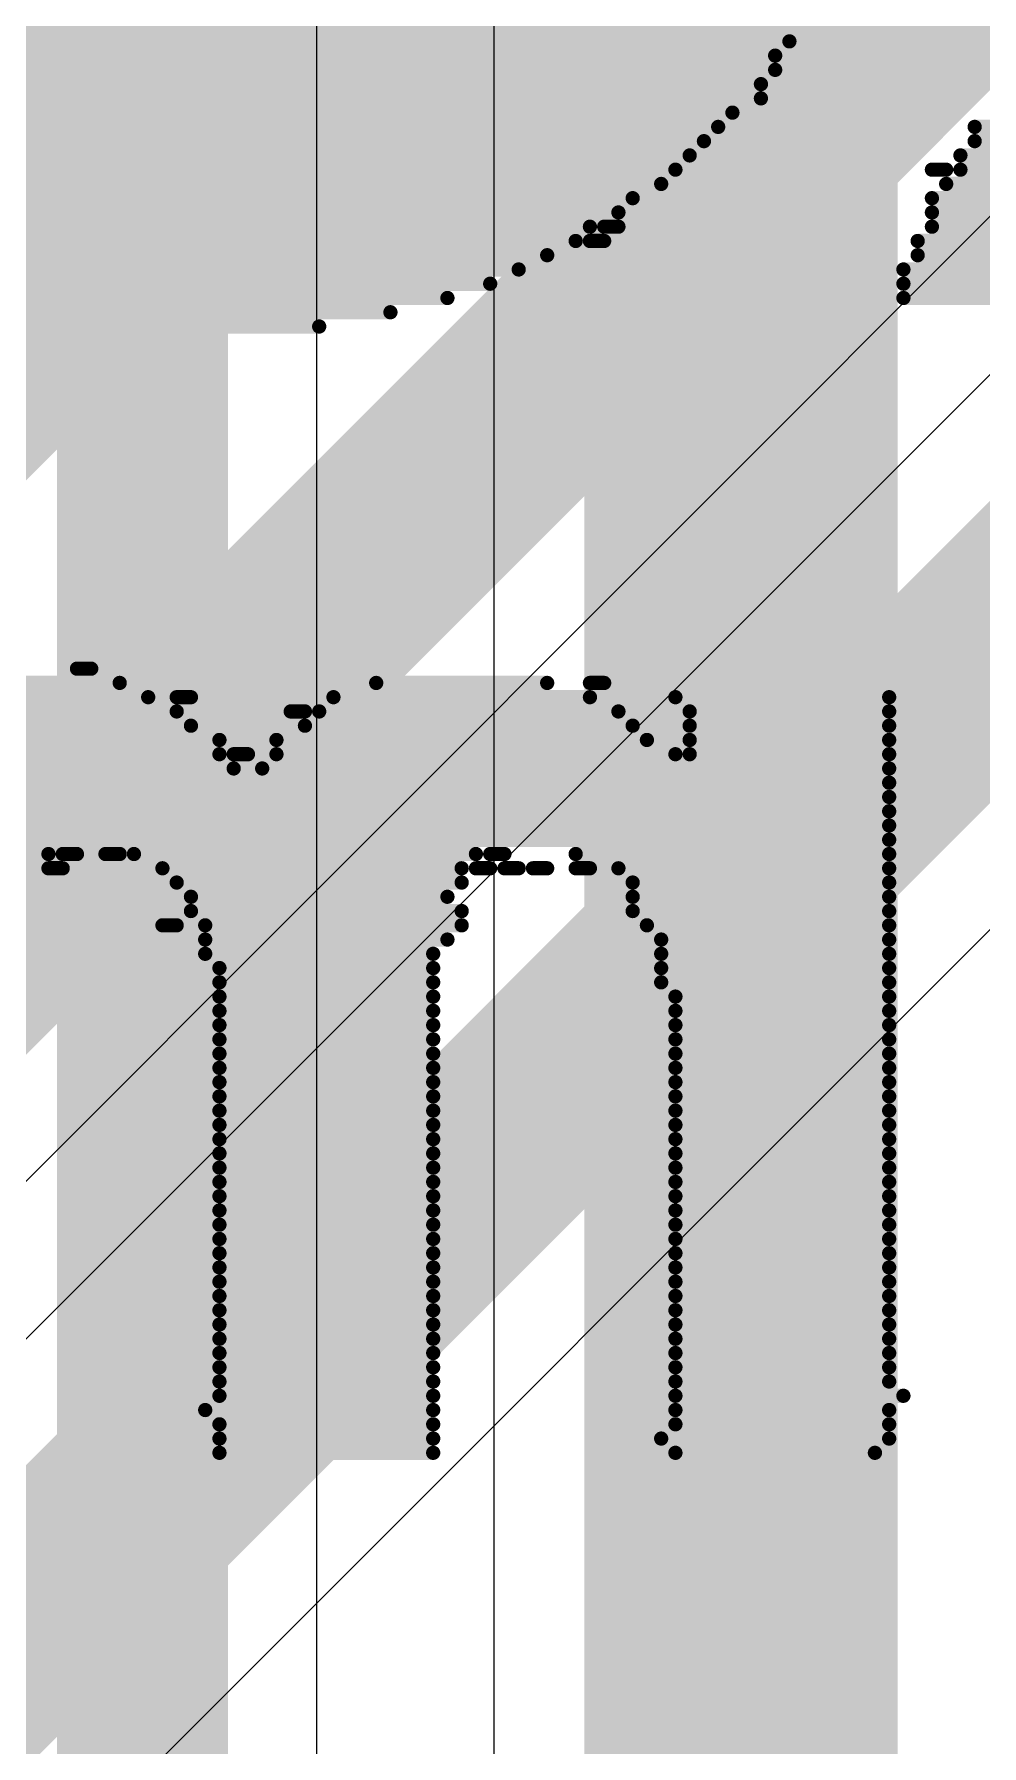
# Model space of a CAD drawing. Header units: inches. Extents: x -5 to 426, y -53 to 116.
# Drawn here: x 25.69 to 27.379, y -13.071 to -10.021 of the extents above; entities that cross this region are included whole.
import ezdxf

# ---------------------------------------------------------------- set-up
doc = ezdxf.new("R2010")
doc.units = ezdxf.units.IN
for name, color, linetype in [('Board Outline', 216, 'Continuous'), ('Bottom Layer', 5, 'Continuous'), ('Bottom Overlay', 54, 'Continuous'), ('Top Layer', 1, 'Continuous')]:
    doc.layers.add(name, color=color, linetype=linetype)

msp = doc.modelspace()

# ---------------------------------------------------------------- linework, layer by layer
at = {"layer": 'Board Outline', "const_width": 0.254}
msp.add_lwpolyline([(49.77249634, 6.34813564, -1.14456695220957), (-0.2979293, -38.4413887)], format="xyb", dxfattribs=at)
at = {"layer": 'Bottom Layer'}
for p, q in [((31.1855612, -6.835394), (21.0486371, -16.97231556)), ((20.83729894, -16.90252906), (30.65543018, -7.084397819999999)), ((24.89717144, -14.11265402), (31.6817375, -7.32808542))]:
    msp.add_line(p, q, dxfattribs=at)
at = {"layer": 'Bottom Layer', "const_width": 0.3809999999999999}
for points in [[(20.09166162, -15.32419592), (30.48222504, -4.9336325)], [(19.88794092, -16.33426756), (30.37977668, -5.8424318)], [(19.82067664, -17.42471496), (30.40821198, -6.837179619999999)], [(21.09098906, -17.4244), (31.5225811, -6.992807959999999)]]:
    msp.add_lwpolyline(points, dxfattribs=at)
at = {"layer": 'Bottom Overlay', "const_width": 0.0254}
for points in [[(24.74987176, -10.00878618), (27.06127176, -10.00878618)], [(24.77527176, -10.03418618), (27.03587176, -10.03418618)], [(24.77527176, -10.05958618), (27.01047176, -10.05958618)], [(24.77527176, -10.08498618), (27.01047176, -10.08498618)], [(24.82607176, -10.11038618), (26.98507176, -10.11038618)], [(24.82607176, -10.13578618), (26.98507176, -10.13578618)], [(24.85147176, -10.16118618), (26.93427176, -10.16118618)], [(24.87687176, -10.18658618), (26.90887176, -10.18658618)], [(27.36607176, -10.18658618), (28.53447176, -10.18658618)], [(24.92767176, -10.21198618), (26.88347176, -10.21198618)], [(27.36607176, -10.21198618), (28.50907176, -10.21198618)], [(24.95307176, -10.23738618), (26.85807176, -10.23738618)], [(27.34067176, -10.23738618), (28.50907176, -10.23738618)], [(24.97847176, -10.26278618), (26.83267176, -10.26278618)], [(25.00387176, -10.28818618), (26.80727176, -10.28818618)], [(27.28987176, -10.26278618), (27.31527176, -10.26278618)], [(27.31527176, -10.28818618), (28.45827176, -10.28818618)], [(27.34067176, -10.26278618), (28.48367176, -10.26278618)], [(25.02927176, -10.31358618), (26.75647176, -10.31358618)], [(27.28987176, -10.31358618), (28.48367176, -10.31358618)], [(25.05467176, -10.33898618), (26.73107176, -10.33898618)], [(27.28987176, -10.33898618), (28.43287176, -10.33898618)], [(25.10547176, -10.36438618), (26.68027176, -10.36438618)], [(26.70567176, -10.36438618), (26.73107176, -10.36438618)], [(27.28987176, -10.36438618), (28.43287176, -10.36438618)], [(25.15627176, -10.38978618), (26.65487176, -10.38978618)], [(26.68027176, -10.38978618), (26.70567176, -10.38978618)], [(27.26447176, -10.38978618), (28.40747176, -10.38978618)], [(25.20707176, -10.41518618), (26.60407176, -10.41518618)], [(25.25787176, -10.44058618), (26.55327176, -10.44058618)], [(27.23907176, -10.44058618), (28.38207176, -10.44058618)], [(27.26447176, -10.41518618), (28.43287176, -10.41518618)], [(25.30867176, -10.46598618), (26.50247176, -10.46598618)], [(27.23907176, -10.46598618), (28.38207176, -10.46598618)], [(25.38487176, -10.49138618), (26.42627176, -10.49138618)], [(27.23907176, -10.49138618), (28.35667176, -10.49138618)], [(25.46107176, -10.51678618), (26.32467176, -10.51678618)], [(25.58807176, -10.54218618), (26.19767176, -10.54218618)], [(25.76587176, -11.15178618), (25.79127176, -11.15178618)], [(25.43567176, -11.20258618), (25.89287176, -11.20258618)], [(25.51187176, -11.17718618), (25.84207176, -11.17718618)], [(25.94367176, -11.20258618), (25.96907176, -11.20258618)], [(26.22307176, -11.20258618), (26.68027176, -11.20258618)], [(26.29927176, -11.17718618), (26.60407176, -11.17718618)], [(26.68027176, -11.17718618), (26.70567176, -11.17718618)], [(26.83267176, -11.20258618), (27.21367176, -11.20258618)], [(25.38487176, -11.22798618), (25.94367176, -11.22798618)], [(26.14687176, -11.22798618), (26.17227176, -11.22798618)], [(26.19767176, -11.22798618), (26.73107176, -11.22798618)], [(26.85807176, -11.22798618), (27.21367176, -11.22798618)], [(25.35947176, -11.25338618), (25.96907176, -11.25338618)], [(26.17227176, -11.25338618), (26.75647176, -11.25338618)], [(26.85807176, -11.25338618), (27.21367176, -11.25338618)], [(25.33407176, -11.27878618), (26.01987176, -11.27878618)], [(26.12147176, -11.27878618), (26.78187176, -11.27878618)], [(26.85807176, -11.27878618), (27.21367176, -11.27878618)], [(25.28327176, -11.30418618), (26.01987176, -11.30418618)], [(26.04527176, -11.30418618), (26.07067176, -11.30418618)], [(26.12147176, -11.30418618), (26.83267176, -11.30418618)], [(26.85807176, -11.30418618), (27.21367176, -11.30418618)], [(25.25787176, -11.35498618), (27.21367176, -11.35498618)], [(25.28327176, -11.32958618), (26.04527176, -11.32958618)], [(26.09607176, -11.32958618), (27.21367176, -11.32958618)], [(25.25787176, -11.38038618), (27.21367176, -11.38038618)], [(25.25787176, -11.40578618), (27.21367176, -11.40578618)], [(25.23247176, -11.43118618), (27.21367176, -11.43118618)], [(25.23247176, -11.45658618), (27.21367176, -11.45658618)], [(25.23247176, -11.48198618), (25.71507176, -11.48198618)], [(25.71507176, -11.50738618), (25.74047176, -11.50738618)], [(25.74047176, -11.48198618), (25.76587176, -11.48198618)], [(25.81667176, -11.48198618), (25.84207176, -11.48198618)], [(25.86747176, -11.48198618), (26.47707176, -11.48198618)], [(25.91827176, -11.50738618), (26.45167176, -11.50738618)], [(26.47707176, -11.50738618), (26.50247176, -11.50738618)], [(26.50247176, -11.48198618), (26.52787176, -11.48198618)], [(26.52787176, -11.50738618), (26.55327176, -11.50738618)], [(26.57867176, -11.50738618), (26.60407176, -11.50738618)], [(26.65487176, -11.48198618), (27.21367176, -11.48198618)], [(26.65487176, -11.50738618), (26.68027176, -11.50738618)], [(26.73107176, -11.50738618), (27.21367176, -11.50738618)], [(25.94367176, -11.53278618), (26.45167176, -11.53278618)], [(26.75647176, -11.53278618), (27.21367176, -11.53278618)], [(25.96907176, -11.55818618), (26.42627176, -11.55818618)], [(26.75647176, -11.55818618), (27.21367176, -11.55818618)], [(25.96907176, -11.58358618), (26.45167176, -11.58358618)], [(26.75647176, -11.58358618), (27.21367176, -11.58358618)], [(25.91827176, -11.60898618), (25.94367176, -11.60898618)], [(25.99447176, -11.60898618), (26.45167176, -11.60898618)], [(26.78187176, -11.60898618), (27.21367176, -11.60898618)], [(25.99447176, -11.63438618), (26.42627176, -11.63438618)], [(25.99447176, -11.65978618), (26.40087176, -11.65978618)], [(26.80727176, -11.63438618), (27.21367176, -11.63438618)], [(26.80727176, -11.65978618), (27.21367176, -11.65978618)], [(26.01987176, -11.68518618), (26.40087176, -11.68518618)], [(26.80727176, -11.68518618), (27.21367176, -11.68518618)], [(26.01987176, -11.71058618), (26.40087176, -11.71058618)], [(26.80727176, -11.71058618), (27.21367176, -11.71058618)], [(26.01987176, -11.73598618), (26.40087176, -11.73598618)], [(26.83267176, -11.73598618), (27.21367176, -11.73598618)], [(26.01987176, -11.76138618), (26.40087176, -11.76138618)], [(26.83267176, -11.76138618), (27.21367176, -11.76138618)], [(26.01987176, -11.78678618), (26.40087176, -11.78678618)], [(26.01987176, -11.81218618), (26.40087176, -11.81218618)], [(26.83267176, -11.78678618), (27.21367176, -11.78678618)], [(26.83267176, -11.81218618), (27.21367176, -11.81218618)], [(26.01987176, -11.83758618), (26.40087176, -11.83758618)], [(26.83267176, -11.83758618), (27.21367176, -11.83758618)], [(26.01987176, -11.86298618), (26.40087176, -11.86298618)], [(26.83267176, -11.86298618), (27.21367176, -11.86298618)], [(26.01987176, -11.88838618), (26.40087176, -11.88838618)], [(26.83267176, -11.88838618), (27.21367176, -11.88838618)], [(26.01987176, -11.91378618), (26.40087176, -11.91378618)], [(26.83267176, -11.91378618), (27.21367176, -11.91378618)], [(26.01987176, -11.93918618), (26.40087176, -11.93918618)], [(26.01987176, -11.96458618), (26.40087176, -11.96458618)], [(26.83267176, -11.93918618), (27.21367176, -11.93918618)], [(26.83267176, -11.96458618), (27.21367176, -11.96458618)], [(26.01987176, -11.98998618), (26.40087176, -11.98998618)], [(26.83267176, -11.98998618), (27.21367176, -11.98998618)], [(26.01987176, -12.01538618), (26.40087176, -12.01538618)], [(26.83267176, -12.01538618), (27.21367176, -12.01538618)], [(26.01987176, -12.04078618), (26.40087176, -12.04078618)], [(26.83267176, -12.04078618), (27.21367176, -12.04078618)], [(26.01987176, -12.06618618), (26.40087176, -12.06618618)], [(26.83267176, -12.06618618), (27.21367176, -12.06618618)], [(26.01987176, -12.09158618), (26.40087176, -12.09158618)], [(26.01987176, -12.11698618), (26.40087176, -12.11698618)], [(26.83267176, -12.09158618), (27.21367176, -12.09158618)], [(26.83267176, -12.11698618), (27.21367176, -12.11698618)], [(26.01987176, -12.14238618), (26.40087176, -12.14238618)], [(26.83267176, -12.14238618), (27.21367176, -12.14238618)], [(26.01987176, -12.16778618), (26.40087176, -12.16778618)], [(26.83267176, -12.16778618), (27.21367176, -12.16778618)], [(26.01987176, -12.19318618), (26.40087176, -12.19318618)], [(26.83267176, -12.19318618), (27.21367176, -12.19318618)], [(26.01987176, -12.21858618), (26.40087176, -12.21858618)], [(26.83267176, -12.21858618), (27.21367176, -12.21858618)], [(26.01987176, -12.24398618), (26.40087176, -12.24398618)], [(26.01987176, -12.26938618), (26.40087176, -12.26938618)], [(26.83267176, -12.24398618), (27.21367176, -12.24398618)], [(26.83267176, -12.26938618), (27.21367176, -12.26938618)], [(26.01987176, -12.29478618), (26.40087176, -12.29478618)], [(26.83267176, -12.29478618), (27.21367176, -12.29478618)], [(26.01987176, -12.32018618), (26.40087176, -12.32018618)], [(26.83267176, -12.32018618), (27.21367176, -12.32018618)], [(26.01987176, -12.34558618), (26.40087176, -12.34558618)], [(26.83267176, -12.34558618), (27.21367176, -12.34558618)], [(26.01987176, -12.37098618), (26.40087176, -12.37098618)], [(26.83267176, -12.37098618), (27.21367176, -12.37098618)], [(26.01987176, -12.39638618), (26.40087176, -12.39638618)], [(26.01987176, -12.42178618), (26.40087176, -12.42178618)], [(26.83267176, -12.39638618), (27.21367176, -12.39638618)], [(26.83267176, -12.42178618), (27.21367176, -12.42178618)], [(26.01987176, -12.44718618), (26.40087176, -12.44718618)], [(26.83267176, -12.44718618), (27.23907176, -12.44718618)], [(25.99447176, -12.47258618), (26.40087176, -12.47258618)], [(26.83267176, -12.47258618), (27.21367176, -12.47258618)], [(26.01987176, -12.49798618), (26.40087176, -12.49798618)], [(26.83267176, -12.49798618), (27.21367176, -12.49798618)], [(26.01987176, -12.52338618), (26.40087176, -12.52338618)], [(26.80727176, -12.52338618), (27.21367176, -12.52338618)], [(26.01987176, -12.54878618), (26.40087176, -12.54878618)], [(26.83267176, -12.54878618), (27.18827176, -12.54878618)]]:
    msp.add_lwpolyline(points, dxfattribs=at)
at = {"layer": 'Bottom Overlay', "const_width": 0.0127}
for points in [[(27.02952176, -10.03418618, 1), (27.04222176, -10.03418618, 1)], [(27.00412176, -10.05958618, 1), (27.01682176, -10.05958618, 1)], [(27.00412176, -10.08498618, 1), (27.01682176, -10.08498618, 1)], [(26.97872176, -10.11038618, 1), (26.99142176, -10.11038618, 1)], [(26.97872176, -10.13578618, 1), (26.99142176, -10.13578618, 1)], [(26.92792176, -10.16118618, 1), (26.94062176, -10.16118618, 1)], [(26.90252176, -10.18658618, 1), (26.91522176, -10.18658618, 1)], [(27.35972176, -10.18658618, 1), (27.37242175999999, -10.18658618, 1)], [(26.87712176, -10.21198618, 1), (26.88982176, -10.21198618, 1)], [(27.35972176, -10.21198618, 1), (27.37242175999999, -10.21198618, 1)], [(26.85172176, -10.23738618, 1), (26.86442176, -10.23738618, 1)], [(27.33432176, -10.23738618, 1), (27.34702176, -10.23738618, 1)], [(26.80092176, -10.28818618, 1), (26.81362176, -10.28818618, 1)], [(26.82632176, -10.26278618, 1), (26.83902176, -10.26278618, 1)], [(27.28352176, -10.26278618, 1), (27.29622176, -10.26278618, 1)], [(27.30892176, -10.26278618, 1), (27.32162176, -10.26278618, 1)], [(27.30892176, -10.28818618, 1), (27.32162176, -10.28818618, 1)], [(27.33432176, -10.26278618, 1), (27.34702176, -10.26278618, 1)], [(26.75012176, -10.31358618, 1), (26.76282176, -10.31358618, 1)], [(27.28352176, -10.31358618, 1), (27.29622176, -10.31358618, 1)], [(26.72472176, -10.33898618, 1), (26.73742176, -10.33898618, 1)], [(27.28352176, -10.33898618, 1), (27.29622176, -10.33898618, 1)], [(26.67392176, -10.36438618, 1), (26.68662176, -10.36438618, 1)], [(26.69932176, -10.36438618, 1), (26.71202176, -10.36438618, 1)], [(26.72472176, -10.36438618, 1), (26.73742176, -10.36438618, 1)], [(27.28352176, -10.36438618, 1), (27.29622176, -10.36438618, 1)], [(26.64852176, -10.38978618, 1), (26.66122176, -10.38978618, 1)], [(26.67392176, -10.38978618, 1), (26.68662176, -10.38978618, 1)], [(26.69932176, -10.38978618, 1), (26.71202176, -10.38978618, 1)], [(27.25812176, -10.38978618, 1), (27.27082176, -10.38978618, 1)], [(26.54692176, -10.44058618, 1), (26.55962176, -10.44058618, 1)], [(26.59772176, -10.41518618, 1), (26.61042176, -10.41518618, 1)], [(27.23272176, -10.44058618, 1), (27.24542176, -10.44058618, 1)], [(27.25812176, -10.41518618, 1), (27.27082176, -10.41518618, 1)], [(26.49612176, -10.46598618, 1), (26.50882176, -10.46598618, 1)], [(27.23272176, -10.46598618, 1), (27.24542176, -10.46598618, 1)], [(26.41992176, -10.49138618, 1), (26.43262176, -10.49138618, 1)], [(27.23272176, -10.49138618, 1), (27.24542176, -10.49138618, 1)], [(26.31832176, -10.51678618, 1), (26.33102176, -10.51678618, 1)], [(26.19132176, -10.54218618, 1), (26.20402176, -10.54218618, 1)], [(25.75952176, -11.15178618, 1), (25.77222176, -11.15178618, 1)], [(25.78492176, -11.15178618, 1), (25.79762176, -11.15178618, 1)], [(25.83572175999999, -11.17718618, 1), (25.84842176, -11.17718618, 1)], [(25.88652176, -11.20258618, 1), (25.89922176, -11.20258618, 1)], [(25.93732176, -11.20258618, 1), (25.95002176, -11.20258618, 1)], [(25.96272176, -11.20258618, 1), (25.97542176, -11.20258618, 1)], [(26.21672176, -11.20258618, 1), (26.22942176, -11.20258618, 1)], [(26.29292176, -11.17718618, 1), (26.30562176, -11.17718618, 1)], [(26.59772176, -11.17718618, 1), (26.61042176, -11.17718618, 1)], [(26.67392176, -11.17718618, 1), (26.68662176, -11.17718618, 1)], [(26.67392176, -11.20258618, 1), (26.68662176, -11.20258618, 1)], [(26.69932176, -11.17718618, 1), (26.71202176, -11.17718618, 1)], [(26.82632176, -11.20258618, 1), (26.83902176, -11.20258618, 1)], [(27.20732176, -11.20258618, 1), (27.22002175999999, -11.20258618, 1)], [(25.93732176, -11.22798618, 1), (25.95002176, -11.22798618, 1)], [(26.14052176, -11.22798618, 1), (26.15322176, -11.22798618, 1)], [(26.16592176, -11.22798618, 1), (26.17862176, -11.22798618, 1)], [(26.19132176, -11.22798618, 1), (26.20402176, -11.22798618, 1)], [(26.72472176, -11.22798618, 1), (26.73742176, -11.22798618, 1)], [(26.85172176, -11.22798618, 1), (26.86442176, -11.22798618, 1)], [(27.20732176, -11.22798618, 1), (27.22002175999999, -11.22798618, 1)], [(25.96272176, -11.25338618, 1), (25.97542176, -11.25338618, 1)], [(26.16592176, -11.25338618, 1), (26.17862176, -11.25338618, 1)], [(26.75012176, -11.25338618, 1), (26.76282176, -11.25338618, 1)], [(26.85172176, -11.25338618, 1), (26.86442176, -11.25338618, 1)], [(27.20732176, -11.25338618, 1), (27.22002175999999, -11.25338618, 1)], [(26.01352176, -11.27878618, 1), (26.02622176, -11.27878618, 1)], [(26.11512176, -11.27878618, 1), (26.12782176, -11.27878618, 1)], [(26.77552176, -11.27878618, 1), (26.78822176, -11.27878618, 1)], [(26.85172176, -11.27878618, 1), (26.86442176, -11.27878618, 1)], [(27.20732176, -11.27878618, 1), (27.22002175999999, -11.27878618, 1)], [(26.01352176, -11.30418618, 1), (26.02622176, -11.30418618, 1)], [(26.03892176, -11.30418618, 1), (26.05162176, -11.30418618, 1)], [(26.06432176, -11.30418618, 1), (26.07702176, -11.30418618, 1)], [(26.11512176, -11.30418618, 1), (26.12782176, -11.30418618, 1)], [(26.82632176, -11.30418618, 1), (26.83902176, -11.30418618, 1)], [(26.85172176, -11.30418618, 1), (26.86442176, -11.30418618, 1)], [(27.20732176, -11.30418618, 1), (27.22002175999999, -11.30418618, 1)], [(26.03892176, -11.32958618, 1), (26.05162176, -11.32958618, 1)], [(26.08972176, -11.32958618, 1), (26.10242176, -11.32958618, 1)], [(27.20732176, -11.32958618, 1), (27.22002175999999, -11.32958618, 1)], [(27.20732176, -11.35498618, 1), (27.22002175999999, -11.35498618, 1)], [(27.20732176, -11.38038618, 1), (27.22002175999999, -11.38038618, 1)], [(27.20732176, -11.40578618, 1), (27.22002175999999, -11.40578618, 1)], [(27.20732176, -11.43118618, 1), (27.22002175999999, -11.43118618, 1)], [(27.20732176, -11.45658618, 1), (27.22002175999999, -11.45658618, 1)], [(25.70872176, -11.48198618, 1), (25.72142176, -11.48198618, 1)], [(25.70872176, -11.50738618, 1), (25.72142176, -11.50738618, 1)], [(25.73412176, -11.48198618, 1), (25.74682176, -11.48198618, 1)], [(25.73412176, -11.50738618, 1), (25.74682176, -11.50738618, 1)], [(25.75952176, -11.48198618, 1), (25.77222176, -11.48198618, 1)], [(25.81032176, -11.48198618, 1), (25.82302176, -11.48198618, 1)], [(25.83572175999999, -11.48198618, 1), (25.84842176, -11.48198618, 1)], [(25.86112176, -11.48198618, 1), (25.87382176, -11.48198618, 1)], [(25.91192176, -11.50738618, 1), (25.92462176, -11.50738618, 1)], [(26.44532176, -11.50738618, 1), (26.45802176, -11.50738618, 1)], [(26.47072176, -11.48198618, 1), (26.48342176, -11.48198618, 1)], [(26.47072176, -11.50738618, 1), (26.48342176, -11.50738618, 1)], [(26.49612176, -11.48198618, 1), (26.50882176, -11.48198618, 1)], [(26.49612176, -11.50738618, 1), (26.50882176, -11.50738618, 1)], [(26.52152176, -11.48198618, 1), (26.53422176, -11.48198618, 1)], [(26.52152176, -11.50738618, 1), (26.53422176, -11.50738618, 1)], [(26.54692176, -11.50738618, 1), (26.55962176, -11.50738618, 1)], [(26.57232176, -11.50738618, 1), (26.58502176, -11.50738618, 1)], [(26.59772176, -11.50738618, 1), (26.61042176, -11.50738618, 1)], [(26.64852176, -11.48198618, 1), (26.66122176, -11.48198618, 1)], [(26.64852176, -11.50738618, 1), (26.66122176, -11.50738618, 1)], [(26.67392176, -11.50738618, 1), (26.68662176, -11.50738618, 1)], [(26.72472176, -11.50738618, 1), (26.73742176, -11.50738618, 1)], [(27.20732176, -11.48198618, 1), (27.22002175999999, -11.48198618, 1)], [(27.20732176, -11.50738618, 1), (27.22002175999999, -11.50738618, 1)], [(25.93732176, -11.53278618, 1), (25.95002176, -11.53278618, 1)], [(26.44532176, -11.53278618, 1), (26.45802176, -11.53278618, 1)], [(26.75012176, -11.53278618, 1), (26.76282176, -11.53278618, 1)], [(27.20732176, -11.53278618, 1), (27.22002175999999, -11.53278618, 1)], [(25.96272176, -11.55818618, 1), (25.97542176, -11.55818618, 1)], [(26.41992176, -11.55818618, 1), (26.43262176, -11.55818618, 1)], [(26.75012176, -11.55818618, 1), (26.76282176, -11.55818618, 1)], [(27.20732176, -11.55818618, 1), (27.22002175999999, -11.55818618, 1)], [(25.96272176, -11.58358618, 1), (25.97542176, -11.58358618, 1)], [(26.44532176, -11.58358618, 1), (26.45802176, -11.58358618, 1)], [(26.75012176, -11.58358618, 1), (26.76282176, -11.58358618, 1)], [(27.20732176, -11.58358618, 1), (27.22002175999999, -11.58358618, 1)], [(25.91192176, -11.60898618, 1), (25.92462176, -11.60898618, 1)], [(25.93732176, -11.60898618, 1), (25.95002176, -11.60898618, 1)], [(25.98812175999999, -11.60898618, 1), (26.00082176, -11.60898618, 1)], [(26.44532176, -11.60898618, 1), (26.45802176, -11.60898618, 1)], [(26.77552176, -11.60898618, 1), (26.78822176, -11.60898618, 1)], [(27.20732176, -11.60898618, 1), (27.22002175999999, -11.60898618, 1)], [(25.98812175999999, -11.63438618, 1), (26.00082176, -11.63438618, 1)], [(25.98812175999999, -11.65978618, 1), (26.00082176, -11.65978618, 1)], [(26.39452176, -11.65978618, 1), (26.40722176, -11.65978618, 1)], [(26.41992176, -11.63438618, 1), (26.43262176, -11.63438618, 1)], [(26.80092176, -11.63438618, 1), (26.81362176, -11.63438618, 1)], [(26.80092176, -11.65978618, 1), (26.81362176, -11.65978618, 1)], [(27.20732176, -11.63438618, 1), (27.22002175999999, -11.63438618, 1)], [(27.20732176, -11.65978618, 1), (27.22002175999999, -11.65978618, 1)], [(26.01352176, -11.68518618, 1), (26.02622176, -11.68518618, 1)], [(26.39452176, -11.68518618, 1), (26.40722176, -11.68518618, 1)], [(26.80092176, -11.68518618, 1), (26.81362176, -11.68518618, 1)], [(27.20732176, -11.68518618, 1), (27.22002175999999, -11.68518618, 1)], [(26.01352176, -11.71058618, 1), (26.02622176, -11.71058618, 1)], [(26.39452176, -11.71058618, 1), (26.40722176, -11.71058618, 1)], [(26.80092176, -11.71058618, 1), (26.81362176, -11.71058618, 1)], [(27.20732176, -11.71058618, 1), (27.22002175999999, -11.71058618, 1)], [(26.01352176, -11.73598618, 1), (26.02622176, -11.73598618, 1)], [(26.39452176, -11.73598618, 1), (26.40722176, -11.73598618, 1)], [(26.82632176, -11.73598618, 1), (26.83902176, -11.73598618, 1)], [(27.20732176, -11.73598618, 1), (27.22002175999999, -11.73598618, 1)], [(26.01352176, -11.76138618, 1), (26.02622176, -11.76138618, 1)], [(26.39452176, -11.76138618, 1), (26.40722176, -11.76138618, 1)], [(26.82632176, -11.76138618, 1), (26.83902176, -11.76138618, 1)], [(27.20732176, -11.76138618, 1), (27.22002175999999, -11.76138618, 1)], [(26.01352176, -11.78678618, 1), (26.02622176, -11.78678618, 1)], [(26.01352176, -11.81218618, 1), (26.02622176, -11.81218618, 1)], [(26.39452176, -11.78678618, 1), (26.40722176, -11.78678618, 1)], [(26.39452176, -11.81218618, 1), (26.40722176, -11.81218618, 1)], [(26.82632176, -11.78678618, 1), (26.83902176, -11.78678618, 1)], [(26.82632176, -11.81218618, 1), (26.83902176, -11.81218618, 1)], [(27.20732176, -11.78678618, 1), (27.22002175999999, -11.78678618, 1)], [(27.20732176, -11.81218618, 1), (27.22002175999999, -11.81218618, 1)], [(26.01352176, -11.83758618, 1), (26.02622176, -11.83758618, 1)], [(26.39452176, -11.83758618, 1), (26.40722176, -11.83758618, 1)], [(26.82632176, -11.83758618, 1), (26.83902176, -11.83758618, 1)], [(27.20732176, -11.83758618, 1), (27.22002175999999, -11.83758618, 1)], [(26.01352176, -11.86298618, 1), (26.02622176, -11.86298618, 1)], [(26.39452176, -11.86298618, 1), (26.40722176, -11.86298618, 1)], [(26.82632176, -11.86298618, 1), (26.83902176, -11.86298618, 1)], [(27.20732176, -11.86298618, 1), (27.22002175999999, -11.86298618, 1)], [(26.01352176, -11.88838618, 1), (26.02622176, -11.88838618, 1)], [(26.39452176, -11.88838618, 1), (26.40722176, -11.88838618, 1)], [(26.82632176, -11.88838618, 1), (26.83902176, -11.88838618, 1)], [(27.20732176, -11.88838618, 1), (27.22002175999999, -11.88838618, 1)], [(26.01352176, -11.91378618, 1), (26.02622176, -11.91378618, 1)], [(26.39452176, -11.91378618, 1), (26.40722176, -11.91378618, 1)], [(26.82632176, -11.91378618, 1), (26.83902176, -11.91378618, 1)], [(27.20732176, -11.91378618, 1), (27.22002175999999, -11.91378618, 1)], [(26.01352176, -11.93918618, 1), (26.02622176, -11.93918618, 1)], [(26.01352176, -11.96458618, 1), (26.02622176, -11.96458618, 1)], [(26.39452176, -11.93918618, 1), (26.40722176, -11.93918618, 1)], [(26.39452176, -11.96458618, 1), (26.40722176, -11.96458618, 1)], [(26.82632176, -11.93918618, 1), (26.83902176, -11.93918618, 1)], [(26.82632176, -11.96458618, 1), (26.83902176, -11.96458618, 1)], [(27.20732176, -11.93918618, 1), (27.22002175999999, -11.93918618, 1)], [(27.20732176, -11.96458618, 1), (27.22002175999999, -11.96458618, 1)], [(26.01352176, -11.98998618, 1), (26.02622176, -11.98998618, 1)], [(26.39452176, -11.98998618, 1), (26.40722176, -11.98998618, 1)], [(26.82632176, -11.98998618, 1), (26.83902176, -11.98998618, 1)], [(27.20732176, -11.98998618, 1), (27.22002175999999, -11.98998618, 1)], [(26.01352176, -12.01538618, 1), (26.02622176, -12.01538618, 1)], [(26.39452176, -12.01538618, 1), (26.40722176, -12.01538618, 1)], [(26.82632176, -12.01538618, 1), (26.83902176, -12.01538618, 1)], [(27.20732176, -12.01538618, 1), (27.22002175999999, -12.01538618, 1)], [(26.01352176, -12.04078618, 1), (26.02622176, -12.04078618, 1)], [(26.39452176, -12.04078618, 1), (26.40722176, -12.04078618, 1)], [(26.82632176, -12.04078618, 1), (26.83902176, -12.04078618, 1)], [(27.20732176, -12.04078618, 1), (27.22002175999999, -12.04078618, 1)], [(26.01352176, -12.06618618, 1), (26.02622176, -12.06618618, 1)], [(26.39452176, -12.06618618, 1), (26.40722176, -12.06618618, 1)], [(26.82632176, -12.06618618, 1), (26.83902176, -12.06618618, 1)], [(27.20732176, -12.06618618, 1), (27.22002175999999, -12.06618618, 1)], [(26.01352176, -12.09158618, 1), (26.02622176, -12.09158618, 1)], [(26.01352176, -12.11698618, 1), (26.02622176, -12.11698618, 1)], [(26.39452176, -12.09158618, 1), (26.40722176, -12.09158618, 1)], [(26.39452176, -12.11698618, 1), (26.40722176, -12.11698618, 1)], [(26.82632176, -12.09158618, 1), (26.83902176, -12.09158618, 1)], [(26.82632176, -12.11698618, 1), (26.83902176, -12.11698618, 1)], [(27.20732176, -12.09158618, 1), (27.22002175999999, -12.09158618, 1)], [(27.20732176, -12.11698618, 1), (27.22002175999999, -12.11698618, 1)], [(26.01352176, -12.14238618, 1), (26.02622176, -12.14238618, 1)], [(26.39452176, -12.14238618, 1), (26.40722176, -12.14238618, 1)], [(26.82632176, -12.14238618, 1), (26.83902176, -12.14238618, 1)], [(27.20732176, -12.14238618, 1), (27.22002175999999, -12.14238618, 1)], [(26.01352176, -12.16778618, 1), (26.02622176, -12.16778618, 1)], [(26.39452176, -12.16778618, 1), (26.40722176, -12.16778618, 1)], [(26.82632176, -12.16778618, 1), (26.83902176, -12.16778618, 1)], [(27.20732176, -12.16778618, 1), (27.22002175999999, -12.16778618, 1)], [(26.01352176, -12.19318618, 1), (26.02622176, -12.19318618, 1)], [(26.39452176, -12.19318618, 1), (26.40722176, -12.19318618, 1)], [(26.82632176, -12.19318618, 1), (26.83902176, -12.19318618, 1)], [(27.20732176, -12.19318618, 1), (27.22002175999999, -12.19318618, 1)], [(26.01352176, -12.21858618, 1), (26.02622176, -12.21858618, 1)], [(26.39452176, -12.21858618, 1), (26.40722176, -12.21858618, 1)], [(26.82632176, -12.21858618, 1), (26.83902176, -12.21858618, 1)], [(27.20732176, -12.21858618, 1), (27.22002175999999, -12.21858618, 1)], [(26.01352176, -12.24398618, 1), (26.02622176, -12.24398618, 1)], [(26.01352176, -12.26938618, 1), (26.02622176, -12.26938618, 1)], [(26.39452176, -12.24398618, 1), (26.40722176, -12.24398618, 1)], [(26.39452176, -12.26938618, 1), (26.40722176, -12.26938618, 1)], [(26.82632176, -12.24398618, 1), (26.83902176, -12.24398618, 1)], [(26.82632176, -12.26938618, 1), (26.83902176, -12.26938618, 1)], [(27.20732176, -12.24398618, 1), (27.22002175999999, -12.24398618, 1)], [(27.20732176, -12.26938618, 1), (27.22002175999999, -12.26938618, 1)], [(26.01352176, -12.29478618, 1), (26.02622176, -12.29478618, 1)], [(26.39452176, -12.29478618, 1), (26.40722176, -12.29478618, 1)], [(26.82632176, -12.29478618, 1), (26.83902176, -12.29478618, 1)], [(27.20732176, -12.29478618, 1), (27.22002175999999, -12.29478618, 1)], [(26.01352176, -12.32018618, 1), (26.02622176, -12.32018618, 1)], [(26.39452176, -12.32018618, 1), (26.40722176, -12.32018618, 1)], [(26.82632176, -12.32018618, 1), (26.83902176, -12.32018618, 1)], [(27.20732176, -12.32018618, 1), (27.22002175999999, -12.32018618, 1)], [(26.01352176, -12.34558618, 1), (26.02622176, -12.34558618, 1)], [(26.39452176, -12.34558618, 1), (26.40722176, -12.34558618, 1)], [(26.82632176, -12.34558618, 1), (26.83902176, -12.34558618, 1)], [(27.20732176, -12.34558618, 1), (27.22002175999999, -12.34558618, 1)], [(26.01352176, -12.37098618, 1), (26.02622176, -12.37098618, 1)], [(26.39452176, -12.37098618, 1), (26.40722176, -12.37098618, 1)], [(26.82632176, -12.37098618, 1), (26.83902176, -12.37098618, 1)], [(27.20732176, -12.37098618, 1), (27.22002175999999, -12.37098618, 1)], [(26.01352176, -12.39638618, 1), (26.02622176, -12.39638618, 1)], [(26.01352176, -12.42178618, 1), (26.02622176, -12.42178618, 1)], [(26.39452176, -12.39638618, 1), (26.40722176, -12.39638618, 1)], [(26.39452176, -12.42178618, 1), (26.40722176, -12.42178618, 1)], [(26.82632176, -12.39638618, 1), (26.83902176, -12.39638618, 1)], [(26.82632176, -12.42178618, 1), (26.83902176, -12.42178618, 1)], [(27.20732176, -12.39638618, 1), (27.22002175999999, -12.39638618, 1)], [(27.20732176, -12.42178618, 1), (27.22002175999999, -12.42178618, 1)], [(26.01352176, -12.44718618, 1), (26.02622176, -12.44718618, 1)], [(26.39452176, -12.44718618, 1), (26.40722176, -12.44718618, 1)], [(26.82632176, -12.44718618, 1), (26.83902176, -12.44718618, 1)], [(27.23272176, -12.44718618, 1), (27.24542176, -12.44718618, 1)], [(25.98812175999999, -12.47258618, 1), (26.00082176, -12.47258618, 1)], [(26.39452176, -12.47258618, 1), (26.40722176, -12.47258618, 1)], [(26.82632176, -12.47258618, 1), (26.83902176, -12.47258618, 1)], [(27.20732176, -12.47258618, 1), (27.22002175999999, -12.47258618, 1)], [(26.01352176, -12.49798618, 1), (26.02622176, -12.49798618, 1)], [(26.39452176, -12.49798618, 1), (26.40722176, -12.49798618, 1)], [(26.82632176, -12.49798618, 1), (26.83902176, -12.49798618, 1)], [(27.20732176, -12.49798618, 1), (27.22002175999999, -12.49798618, 1)], [(26.01352176, -12.52338618, 1), (26.02622176, -12.52338618, 1)], [(26.39452176, -12.52338618, 1), (26.40722176, -12.52338618, 1)], [(26.80092176, -12.52338618, 1), (26.81362176, -12.52338618, 1)], [(27.20732176, -12.52338618, 1), (27.22002175999999, -12.52338618, 1)], [(26.01352176, -12.54878618, 1), (26.02622176, -12.54878618, 1)], [(26.39452176, -12.54878618, 1), (26.40722176, -12.54878618, 1)], [(26.82632176, -12.54878618, 1), (26.83902176, -12.54878618, 1)], [(27.18192176, -12.54878618, 1), (27.19462176, -12.54878618, 1)]]:
    msp.add_lwpolyline(points, format="xyb", close=True, dxfattribs=at)
at = {"layer": 'Top Layer'}
for p, q in [((26.50914179999999, -8.789535379999998), (26.50914179999999, -13.72370128)), ((26.19337154, -15.84696856), (26.19337154, -9.19384242))]:
    msp.add_line(p, q, dxfattribs=at)
for points, const_width in [([(26.9494, -13.843), (26.9494, -8.607173539999998)], 0.5588), ([(25.8826, -16.17598492), (25.8826, -9.19384242)], 0.3048)]:
    msp.add_lwpolyline(points, dxfattribs=dict(at, const_width=const_width))
at = {"layer": 'Top Layer', "const_width": 0.508}
msp.add_lwpolyline([(28.81523066, -11.63952714, -0.1989122314464448), (26.80371068, -16.49576584)], format="xyb", dxfattribs=at)

doc.saveas('drawing.dxf')
